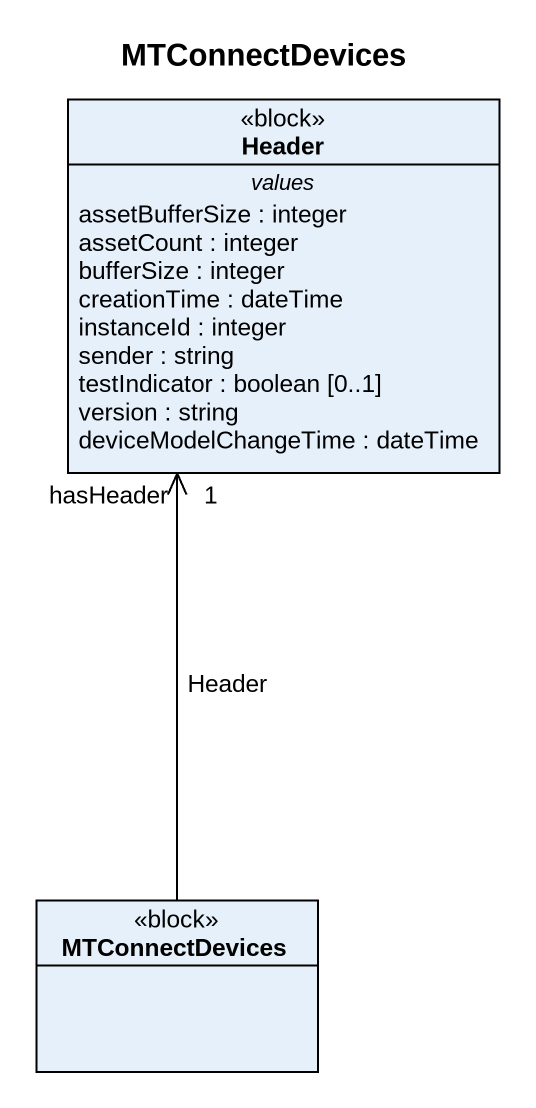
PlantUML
@startuml
title MTConnectDevices
hide circle
hide empty members
class "Header" as Header_ <<block>> {
  -- values --
  assetBufferSize : integer
  assetCount : integer
  bufferSize : integer
  creationTime : dateTime
  instanceId : integer
  sender : string
  testIndicator : boolean [0..1]
  version : string
  deviceModelChangeTime : dateTime
}
class MTConnectDevices <<block>>
MTConnectDevices -up-> "1\nhasHeader" Header_ : Header
@enduml
